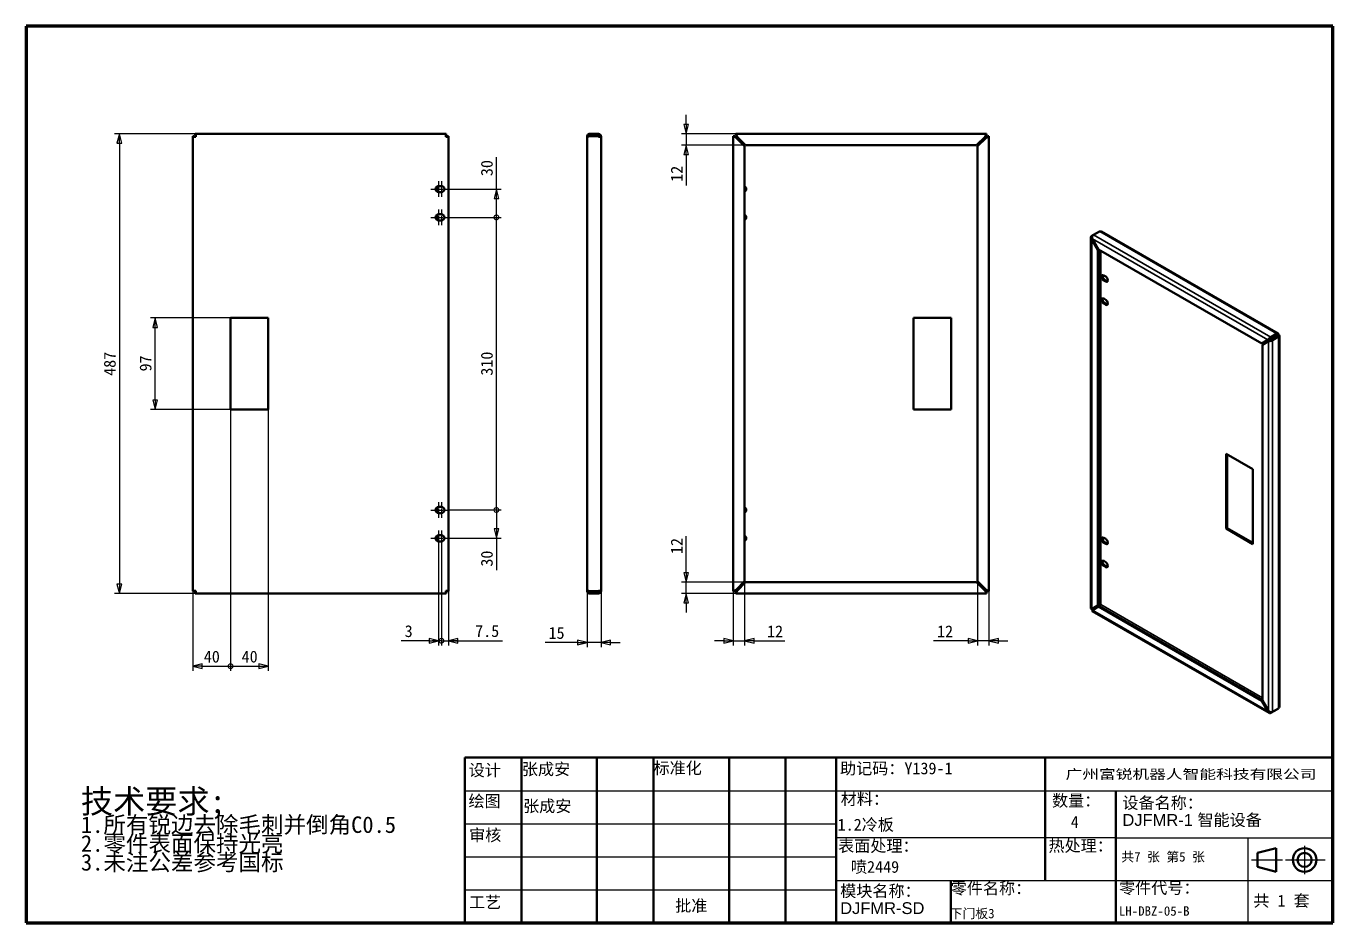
# Model space of a CAD drawing. Header units: millimetres. Extents: x 50 to 2209, y 50 to 1000.
# Drawn here: x 50 to 1435, y 50 to 1000 of the extents above; entities that cross this region are included whole.
import ezdxf
from ezdxf.enums import TextEntityAlignment as Align

# ---------------------------------------------------------------- set-up
doc = ezdxf.new("R2010")
doc.units = ezdxf.units.MM
doc.header["$LTSCALE"] = 5
doc.linetypes.add('CHAIN', pattern=[0.3543, 0.2362, -0.0295, 0.0591, -0.0295])
for name, color, linetype, lineweight in [('中心标记 (ISO)', 1, 'Continuous', 25), ('中心线 (ISO)', 1, 'Continuous', 25), ('可见 (ISO)', 7, 'Continuous', 50), ('可见窄的 (ISO)', 7, 'Continuous', 35), ('图框 (ISO)', 7, 'Continuous', 70), ('尺寸 (ISO)', 5, 'Continuous', 25), ('标题 (ISO)', 7, 'Continuous', 50), ('符号 (ISO)', 7, 'Continuous', 25)]:
    doc.layers.add(name, color=color, linetype=linetype, lineweight=lineweight)
doc.styles.add('文本样式126', font='', dxfattribs={"width": 1.3})
doc.styles.add('文本样式19', font='tahoma.ttf')
doc.styles.add('文本样式91', font='')
doc.styles.add('注释文本 (ISO)', font='')
doc.styles.get('文本样式126').set_extended_font_data('FangSong')
doc.styles.get('文本样式91').set_extended_font_data('FangSong')
doc.styles.get('注释文本 (ISO)').set_extended_font_data('FangSong')
doc.dimstyles.new('默认 (GB)', dxfattribs={"dimscale": 5, "dimtxt": 2.5, "dimasz": 2, "dimexe": 1, "dimexo": 0, "dimgap": 0.75, "dimtad": 1, "dimtoh": 1, "dimrnd": 1e-08, "dimdsep": 46, "dimtxsty": '注释文本 (ISO)', "dimblk": 'Filled-2', "dimcen": 0.09, "dimdle": 10, "dimclrd": 256, "dimclre": 256, "dimclrt": 256, "dimaunit": 1, "dimadec": 3, "dimazin": 2, "dimtfac": 0.52, "dimtmove": 0, "dimatfit": 3, "dimldrblk": 'Filled-1', "dimfxl": 0, "dimtolj": 1, "dimlwd": -1, "dimlwe": -1, "dimarcsym": 0})

# ---------------------------------------------------------------- blocks, each defined once
blk = doc.blocks.new('图框 A3-A4')
at = {"layer": '图框 (ISO)'}
for p, q in [((287, 200), (10, 200)), ((10, 200), (10, 10)), ((287, 10), (287, 200)), ((10, 10), (287, 10))]:
    blk.add_line(p, q, dxfattribs=at)
blk = doc.blocks.new('标题栏 GB1')
at = {"layer": '标题 (ISO)'}
for p, q in [((194.57, 65.23), (194.57, 72.23)), ((194.57, 72.23), (378.57, 72.23)), ((206.57, 65.23), (206.57, 72.23)), ((222.57, 65.23), (222.57, 72.23)), ((234.57, 65.23), (234.57, 72.23)), ((250.57, 65.23), (250.57, 72.23)), ((262.57, 65.23), (262.57, 72.23)), ((273.31, 65.23), (273.31, 72.23)), ((317.57, 65.23), (317.57, 72.23)), ((378.57, 72.23), (378.57, 65.23)), ((194.57, 37.23), (194.57, 65.23)), ((206.57, 37.23), (206.57, 65.23)), ((222.57, 44.23), (222.57, 65.23)), ((234.57, 37.23), (234.57, 65.23)), ((250.57, 37.23), (250.57, 65.23)), ((262.57, 37.23), (262.57, 65.23)), ((273.31, 65.23), (273.31, 37.23)), ((317.57, 55.23), (317.57, 65.23)), ((378.57, 65.23), (378.57, 37.23)), ((317.57, 55.23), (317.57, 46.23)), ((366.57, 53.06), (362.57, 52.06)), ((366.57, 48.06), (366.57, 53.06)), ((362.57, 52.06), (362.57, 49.06)), ((362.57, 49.06), (366.57, 48.06)), ((297.57, 46.23), (297.57, 37.23)), ((222.57, 44.23), (222.57, 37.23)), ((378.57, 37.23), (194.57, 37.23))]:
    blk.add_line(p, q, dxfattribs=at)
at = {"layer": '标题 (ISO)', "lineweight": 25}
for p, q in [((194.57, 65.23), (273.31, 65.23)), ((273.31, 65.23), (378.57, 65.23)), ((194.57, 58.23), (273.31, 58.23)), ((332.57, 55.23), (273.31, 55.23)), ((332.57, 55.23), (378.57, 55.23)), ((360.57, 55.23), (360.57, 46.23)), ((372.58, 53.56), (372.58, 47.56)), ((194.57, 51.23), (273.31, 51.23)), ((361.32, 50.56), (367.88, 50.56)), ((368.55, 50.56), (370.07, 50.56)), ((370.07, 50.56), (376.97, 50.56)), ((273.31, 46.23), (378.57, 46.23)), ((360.57, 46.23), (360.57, 37.23)), ((194.57, 44.23), (273.31, 44.23))]:
    blk.add_line(p, q, dxfattribs=at)
at = {"layer": '标题 (ISO)', "lineweight": 50}
blk.add_line((332.57, 65.23), (332.57, 37.23), dxfattribs=at)
at = {"layer": '标题 (ISO)'}
for radius in [2.5, 1.5]:
    blk.add_circle((372.57, 50.56), radius, dxfattribs=at)
at = {"layer": '标题 (ISO)', "style": '文本样式126', "width": 1.3}
blk.add_text('广州富锐机器人智能科技有限公司', height=2, dxfattribs=at).set_placement((348.5, 68.73), align=Align.MIDDLE_CENTER)
at = {"layer": '标题 (ISO)', "char_height": 2.5, "style": '注释文本 (ISO)'}
for s, insert, attachment_point in [('\\f仿宋|b0|i0;设计', (195.38, 70.83), 1), ('张成安', (206.66, 71.05), 1), ('\\f仿宋|b0|i0;标准化', (234.57, 71.28), 1), ('助记码：Y139-1', (274.11, 71.21), 1), ('\\f仿宋|b0|i0;绘图', (195.35, 64.28), 1), ('\\f仿宋|b0|i0;材料：', (274.24, 64.72), 1), ('\\f仿宋|b0|i0;数量：', (319.04, 64.37), 1), ('张成安', (206.92, 63.22), 1), ('\\f仿宋|b0|i0;审核', (195.48, 57.07), 1), ('\\f仿宋|b0|i0;热处理：', (318.29, 54.82), 1), ('\\f仿宋|b0|i0;零件名称：', (297.57, 45.8), 1), ('\\f仿宋|b0|i0;零件代号：', (333.25, 45.9), 1), ('\\f仿宋|b0|i0;批准', (242.57, 40.73), 5)]:
    blk.add_mtext(s, dxfattribs=dict(at, insert=insert, attachment_point=attachment_point))
at = {"layer": '标题 (ISO)', "char_height": 2.5, "attachment_point": 1, "line_spacing_factor": 0.872369, "style": '注释文本 (ISO)'}
for s, insert in [('设备名称：\\P\\fArial|b0|i0;\\H2.5000;DJFMR-1 智能设备', (333.96, 63.91)), ('模块名称：\\P\\fArial|b0|i0;\\H2.5000;DJFMR-SD', (274.14, 45.23))]:
    blk.add_mtext(s, dxfattribs=dict(at, insert=insert))
at = {"layer": '标题 (ISO)', "char_height": 2.5, "attachment_point": 1, "style": '注释文本 (ISO)'}
for s, insert, width in [('\\f仿宋|b0|i0;表面处理：', (273.7, 54.78), 18.7135), ('\\f仿宋|b0|i0;工艺', (195.45, 42.85), 7.4854), ('  共 1 套', (358.32, 43.18), 17.7919)]:
    blk.add_mtext(s, dxfattribs=dict(at, insert=insert, width=width))
at = {"layer": '标题 (ISO)', "insert": (333.72, 52.22), "char_height": 2, "width": 27.2374, "attachment_point": 1, "line_spacing_factor": 0.856364, "style": '注释文本 (ISO)'}
blk.add_mtext('\\f仿宋|b0|i0;\\H2.0000;共7 张 第5 张', dxfattribs=at)
at = {"layer": '标题 (ISO)'}
for tag, p, height, style in [('材料_001', (273.59, 56.78), 2.5, '注释文本 (ISO)'), ('零件代号_001', (297.32, 38.21), 2, '文本样式91'), ('描述_001', (333.22, 38.74), 2, '文本样式91')]:
    blk.add_attdef(tag, p, '', height=height, dxfattribs=dict(at, style=style))
at = {"layer": '标题 (ISO)', "style": '文本样式91'}
blk.add_attdef('热处理', text='', height=2, dxfattribs=at).set_placement((318.2, 50.63), align=Align.TOP_LEFT)
at = {"layer": '标题 (ISO)', "style": '文本样式19'}
for tag, p in [('工程核准人', (256.57, 40.73)), ('工程批准日期', (267.94, 40.73))]:
    blk.add_attdef(tag, text='', height=1, dxfattribs=at).set_placement(p, align=Align.MIDDLE_CENTER)
blk = doc.blocks.new('Filled-2')
at = {"color": 0}
for p, q in [((0, 0), (-1, 0.25)), ((-1, 0.25), (-1, -0.25)), ((-1, 0), (0, 0)), ((-1, -0.25), (0, 0))]:
    blk.add_line(p, q, dxfattribs=at)
at = {"color": 0, "flags": 128}
blk.add_lwpolyline([(-1, -0.25), (0, 0)], dxfattribs=at)
at = {"color": 0}
blk.add_solid([(-1, -0.25), (0, 0), (-1, 0.25), (-1, -0.25)], dxfattribs=at)
blk = doc.blocks.new('*D8')
at = {"layer": 'Defpoints', "color": 0}
for p in [(229.7, 885.9), (148.8, 398.9), (229.7, 398.9)]:
    blk.add_point(p, dxfattribs=at)
at = {"layer": '尺寸 (ISO)'}
for p, q in [((229.7, 885.9), (143.8, 885.9)), ((148.8, 875.9), (148.8, 408.9)), ((229.7, 398.9), (143.8, 398.9))]:
    blk.add_line(p, q, dxfattribs=at)
at = {"layer": '尺寸 (ISO)', "xscale": 10, "yscale": 10, "zscale": 10}
for p, rotation in [((148.8, 885.9), 90), ((148.8, 398.9), 270)]:
    blk.add_blockref('Filled-2', p, dxfattribs=dict(at, rotation=rotation))
at = {"layer": '尺寸 (ISO)', "insert": (132.4, 629.5), "char_height": 12.5, "attachment_point": 1, "rotation": 90, "style": '注释文本 (ISO)'}
blk.add_mtext('\\A1;487', dxfattribs=at)
blk = doc.blocks.new('Filled-1')
at = {"color": 0}
for p, q in [((0, 0), (-1, 0.125)), ((-1, 0.125), (-1, -0.125)), ((-1, 0), (0, 0)), ((-1, -0.125), (0, 0))]:
    blk.add_line(p, q, dxfattribs=at)
at = {"color": 0, "flags": 128}
blk.add_lwpolyline([(-1, -0.125), (0, 0)], dxfattribs=at)
at = {"color": 0}
blk.add_solid([(-1, -0.125), (0, 0), (-1, 0.125), (-1, -0.125)], dxfattribs=at)
blk = doc.blocks.new('*D9')
at = {"layer": 'Defpoints', "color": 0}
for p in [(186.7, 690.9), (266.7, 690.9), (266.7, 593.9)]:
    blk.add_point(p, dxfattribs=at)
at = {"layer": '尺寸 (ISO)'}
for p, q in [((266.7, 690.9), (181.7, 690.9)), ((186.7, 603.9), (186.7, 680.9)), ((266.7, 593.9), (181.7, 593.9))]:
    blk.add_line(p, q, dxfattribs=at)
at = {"layer": '尺寸 (ISO)', "xscale": 10, "yscale": 10, "zscale": 10}
for p, rotation in [((186.7, 690.9), 90), ((186.7, 593.9), 270)]:
    blk.add_blockref('Filled-2', p, dxfattribs=dict(at, rotation=rotation))
at = {"layer": '尺寸 (ISO)', "insert": (170.3, 634.2), "char_height": 12.5, "attachment_point": 1, "rotation": 90, "style": '注释文本 (ISO)'}
blk.add_mtext('\\A1;97', dxfattribs=at)
blk = doc.blocks.new('_DotSmall')
at = {"color": 0, "linetype": 'ByBlock', "const_width": 0.5}
blk.add_lwpolyline([(-0.0625, 0, 1), (0.0625, 0, 1)], format="xyb", close=True, dxfattribs=at)
blk = doc.blocks.new('*D10')
at = {"layer": 'Defpoints', "color": 0}
for p in [(498.4, 797.4), (548.4, 797.4), (498.4, 487.4)]:
    blk.add_point(p, dxfattribs=at)
at = {"layer": '尺寸 (ISO)'}
for p, q in [((498.4, 797.4), (553.4, 797.4)), ((548.4, 487.4), (548.4, 797.4)), ((498.4, 487.4), (553.4, 487.4))]:
    blk.add_line(p, q, dxfattribs=at)
at = {"layer": '尺寸 (ISO)', "xscale": 10, "yscale": 10, "zscale": 10}
for p, rotation in [((548.4, 797.4), 90), ((548.4, 487.4), 270)]:
    blk.add_blockref('_DotSmall', p, dxfattribs=dict(at, rotation=rotation))
at = {"layer": '尺寸 (ISO)', "insert": (532, 629.7), "char_height": 12.5, "attachment_point": 1, "rotation": 90, "style": '注释文本 (ISO)'}
blk.add_mtext('\\A1;310', dxfattribs=at)
blk = doc.blocks.new('*D12')
at = {"layer": 'Defpoints', "color": 0}
for p in [(498.4, 487.4), (548.4, 487.4), (498.4, 457.4)]:
    blk.add_point(p, dxfattribs=at)
at = {"layer": '尺寸 (ISO)'}
for p, q in [((498.4, 487.4), (553.4, 487.4)), ((548.4, 487.4), (548.4, 467.4)), ((498.4, 457.4), (553.4, 457.4)), ((548.4, 457.4), (548.4, 423.6))]:
    blk.add_line(p, q, dxfattribs=at)
at = {"layer": '尺寸 (ISO)', "xscale": 10, "yscale": 10, "zscale": 10}
for name, p, rotation in [('_DotSmall', (548.4, 487.4), 90), ('Filled-2', (548.4, 457.4), 270)]:
    blk.add_blockref(name, p, dxfattribs=dict(at, rotation=rotation))
at = {"layer": '尺寸 (ISO)', "insert": (532, 427.4), "char_height": 12.5, "attachment_point": 1, "rotation": 90, "style": '注释文本 (ISO)'}
blk.add_mtext('\\A1;30', dxfattribs=at)
blk = doc.blocks.new('*D13')
at = {"layer": 'Defpoints', "color": 0}
for p in [(498.4, 827.4), (548.4, 827.4), (498.4, 797.4)]:
    blk.add_point(p, dxfattribs=at)
at = {"layer": '尺寸 (ISO)'}
for p, q in [((548.4, 827.4), (548.4, 861.2)), ((498.4, 827.4), (553.4, 827.4)), ((548.4, 797.4), (548.4, 817.4)), ((498.4, 797.4), (553.4, 797.4))]:
    blk.add_line(p, q, dxfattribs=at)
at = {"layer": '尺寸 (ISO)', "xscale": 10, "yscale": 10, "zscale": 10}
for name, p, rotation in [('Filled-2', (548.4, 827.4), 90), ('_DotSmall', (548.4, 797.4), 270)]:
    blk.add_blockref(name, p, dxfattribs=dict(at, rotation=rotation))
at = {"layer": '尺寸 (ISO)', "insert": (532, 841.1), "char_height": 12.5, "attachment_point": 1, "rotation": 90, "style": '注释文本 (ISO)'}
blk.add_mtext('\\A1;30', dxfattribs=at)
blk = doc.blocks.new('*D14')
at = {"layer": 'Defpoints', "color": 0}
for p in [(266.7, 593.9), (226.7, 401.9), (266.7, 321.9)]:
    blk.add_point(p, dxfattribs=at)
at = {"layer": '尺寸 (ISO)'}
for p, q in [((266.7, 593.9), (266.7, 316.9)), ((226.7, 401.9), (226.7, 316.9)), ((236.7, 321.9), (266.7, 321.9))]:
    blk.add_line(p, q, dxfattribs=at)
at = {"layer": '尺寸 (ISO)', "xscale": 10, "yscale": 10, "zscale": 10, "rotation": 180}
blk.add_blockref('Filled-2', (226.7, 321.9), dxfattribs=at)
at = {"layer": '尺寸 (ISO)', "xscale": 10, "yscale": 10, "zscale": 10}
blk.add_blockref('_DotSmall', (266.7, 321.9), dxfattribs=at)
at = {"layer": '尺寸 (ISO)', "insert": (238.3, 338.3), "char_height": 12.5, "attachment_point": 1, "style": '注释文本 (ISO)'}
blk.add_mtext('\\A1;40', dxfattribs=at)
blk = doc.blocks.new('*D15')
at = {"layer": 'Defpoints', "color": 0}
for p in [(266.7, 593.9), (306.7, 593.9), (306.7, 321.9)]:
    blk.add_point(p, dxfattribs=at)
at = {"layer": '尺寸 (ISO)'}
for p, q in [((266.7, 593.9), (266.7, 316.9)), ((306.7, 593.9), (306.7, 316.9)), ((266.7, 321.9), (296.7, 321.9))]:
    blk.add_line(p, q, dxfattribs=at)
at = {"layer": '尺寸 (ISO)', "xscale": 10, "yscale": 10, "zscale": 10, "rotation": 180}
blk.add_blockref('_DotSmall', (266.7, 321.9), dxfattribs=at)
at = {"layer": '尺寸 (ISO)', "xscale": 10, "yscale": 10, "zscale": 10}
blk.add_blockref('Filled-2', (306.7, 321.9), dxfattribs=at)
at = {"layer": '尺寸 (ISO)', "insert": (278.4, 338.3), "char_height": 12.5, "attachment_point": 1, "style": '注释文本 (ISO)'}
blk.add_mtext('\\A1;40', dxfattribs=at)
blk = doc.blocks.new('*D16')
at = {"layer": 'Defpoints', "color": 0}
for p in [(644.5, 402.9), (659.5, 401.9), (659.5, 347)]:
    blk.add_point(p, dxfattribs=at)
at = {"layer": '尺寸 (ISO)'}
for p, q in [((644.5, 402.9), (644.5, 342)), ((659.5, 401.9), (659.5, 342)), ((634.5, 347), (600, 347)), ((659.5, 347), (644.5, 347)), ((669.5, 347), (679.5, 347))]:
    blk.add_line(p, q, dxfattribs=at)
at = {"layer": '尺寸 (ISO)', "xscale": 10, "yscale": 10, "zscale": 10}
blk.add_blockref('Filled-2', (644.5, 347), dxfattribs=at)
at = {"layer": '尺寸 (ISO)', "xscale": 10, "yscale": 10, "zscale": 10, "rotation": 180}
blk.add_blockref('Filled-2', (659.5, 347), dxfattribs=at)
at = {"layer": '尺寸 (ISO)', "insert": (603.7, 363.4), "char_height": 12.5, "attachment_point": 1, "style": '注释文本 (ISO)'}
blk.add_mtext('\\A1;15', dxfattribs=at)
blk = doc.blocks.new('*D17')
at = {"layer": 'Defpoints', "color": 0}
for p in [(487.2, 454.1), (490.2, 454.1), (490.2, 348.9)]:
    blk.add_point(p, dxfattribs=at)
at = {"layer": '尺寸 (ISO)'}
for p, q in [((487.2, 454.1), (487.2, 343.9)), ((490.2, 454.1), (490.2, 343.9)), ((477.2, 348.9), (447.5, 348.9)), ((490.2, 348.9), (487.2, 348.9)), ((490.2, 348.9), (510.2, 348.9))]:
    blk.add_line(p, q, dxfattribs=at)
at = {"layer": '尺寸 (ISO)', "xscale": 10, "yscale": 10, "zscale": 10}
blk.add_blockref('Filled-2', (487.2, 348.9), dxfattribs=at)
at = {"layer": '尺寸 (ISO)', "xscale": 10, "yscale": 10, "zscale": 10, "rotation": 180}
blk.add_blockref('_DotSmall', (490.2, 348.9), dxfattribs=at)
at = {"layer": '尺寸 (ISO)', "insert": (451.2, 365.3), "char_height": 12.5, "attachment_point": 1, "style": '注释文本 (ISO)'}
blk.add_mtext('\\A1;3', dxfattribs=at)
blk = doc.blocks.new('*D18')
at = {"layer": 'Defpoints', "color": 0}
for p in [(490.2, 454.1), (497.7, 401.9), (497.7, 348.9)]:
    blk.add_point(p, dxfattribs=at)
at = {"layer": '尺寸 (ISO)'}
for p, q in [((490.2, 454.1), (490.2, 343.9)), ((497.7, 401.9), (497.7, 343.9)), ((490.2, 348.9), (480.2, 348.9)), ((490.2, 348.9), (497.7, 348.9)), ((507.7, 348.9), (554.8, 348.9))]:
    blk.add_line(p, q, dxfattribs=at)
at = {"layer": '尺寸 (ISO)', "xscale": 10, "yscale": 10, "zscale": 10}
blk.add_blockref('_DotSmall', (490.2, 348.9), dxfattribs=at)
at = {"layer": '尺寸 (ISO)', "xscale": 10, "yscale": 10, "zscale": 10, "rotation": 180}
blk.add_blockref('Filled-2', (497.7, 348.9), dxfattribs=at)
at = {"layer": '尺寸 (ISO)', "insert": (525.9, 365.4), "char_height": 12.5, "attachment_point": 1, "style": '注释文本 (ISO)'}
blk.add_mtext('\\A1;7.5', dxfattribs=at)
blk = doc.blocks.new('*D19')
at = {"layer": 'Defpoints', "color": 0}
for p in [(811.5, 411.9), (799.5, 401.4), (811.5, 348.9)]:
    blk.add_point(p, dxfattribs=at)
at = {"layer": '尺寸 (ISO)'}
for p, q in [((811.5, 411.9), (811.5, 343.9)), ((799.5, 401.4), (799.5, 343.9)), ((789.5, 348.9), (779.5, 348.9)), ((799.5, 348.9), (811.5, 348.9)), ((821.5, 348.9), (854.1, 348.9))]:
    blk.add_line(p, q, dxfattribs=at)
at = {"layer": '尺寸 (ISO)', "xscale": 10, "yscale": 10, "zscale": 10}
blk.add_blockref('Filled-2', (799.5, 348.9), dxfattribs=at)
at = {"layer": '尺寸 (ISO)', "xscale": 10, "yscale": 10, "zscale": 10, "rotation": 180}
blk.add_blockref('Filled-2', (811.5, 348.9), dxfattribs=at)
at = {"layer": '尺寸 (ISO)', "insert": (835.3, 365.1), "char_height": 12.5, "attachment_point": 1, "style": '注释文本 (ISO)'}
blk.add_mtext('\\A1;12', dxfattribs=at)
blk = doc.blocks.new('*D20')
at = {"layer": 'Defpoints', "color": 0}
for p in [(1058.5, 411.9), (1070.5, 401.4), (1058.5, 348.9)]:
    blk.add_point(p, dxfattribs=at)
at = {"layer": '尺寸 (ISO)'}
for p, q in [((1058.5, 411.9), (1058.5, 343.9)), ((1070.5, 401.4), (1070.5, 343.9)), ((1048.5, 348.9), (1011.7, 348.9)), ((1070.5, 348.9), (1058.5, 348.9)), ((1080.5, 348.9), (1090.5, 348.9))]:
    blk.add_line(p, q, dxfattribs=at)
at = {"layer": '尺寸 (ISO)', "xscale": 10, "yscale": 10, "zscale": 10}
blk.add_blockref('Filled-2', (1058.5, 348.9), dxfattribs=at)
at = {"layer": '尺寸 (ISO)', "xscale": 10, "yscale": 10, "zscale": 10, "rotation": 180}
blk.add_blockref('Filled-2', (1070.5, 348.9), dxfattribs=at)
at = {"layer": '尺寸 (ISO)', "insert": (1015.5, 365.1), "char_height": 12.5, "attachment_point": 1, "style": '注释文本 (ISO)'}
blk.add_mtext('\\A1;12', dxfattribs=at)
blk = doc.blocks.new('*D21')
at = {"layer": 'Defpoints', "color": 0}
for p in [(749.5, 410.9), (812.6, 410.9), (802.1, 398.9)]:
    blk.add_point(p, dxfattribs=at)
at = {"layer": '尺寸 (ISO)'}
for p, q in [((749.5, 420.9), (749.5, 459.6)), ((812.6, 410.9), (744.5, 410.9)), ((749.5, 398.9), (749.5, 410.9)), ((802.1, 398.9), (744.5, 398.9)), ((749.5, 388.9), (749.5, 378.9))]:
    blk.add_line(p, q, dxfattribs=at)
at = {"layer": '尺寸 (ISO)', "xscale": 10, "yscale": 10, "zscale": 10}
for p, rotation in [((749.5, 410.9), 270), ((749.5, 398.9), 90)]:
    blk.add_blockref('Filled-2', p, dxfattribs=dict(at, rotation=rotation))
at = {"layer": '尺寸 (ISO)', "insert": (733.3, 440.7), "char_height": 12.5, "attachment_point": 1, "rotation": 90, "style": '注释文本 (ISO)'}
blk.add_mtext('\\A1;12', dxfattribs=at)
blk = doc.blocks.new('*D22')
at = {"layer": 'Defpoints', "color": 0}
for p in [(749.5, 873.9), (802.1, 885.9), (812.6, 873.9)]:
    blk.add_point(p, dxfattribs=at)
at = {"layer": '尺寸 (ISO)'}
for p, q in [((749.5, 895.9), (749.5, 905.9)), ((802.1, 885.9), (744.5, 885.9)), ((812.6, 873.9), (744.5, 873.9)), ((749.5, 885.9), (749.5, 873.9)), ((749.5, 863.9), (749.5, 831.3))]:
    blk.add_line(p, q, dxfattribs=at)
at = {"layer": '尺寸 (ISO)', "xscale": 10, "yscale": 10, "zscale": 10}
for p, rotation in [((749.5, 885.9), 270), ((749.5, 873.9), 90)]:
    blk.add_blockref('Filled-2', p, dxfattribs=dict(at, rotation=rotation))
at = {"layer": '尺寸 (ISO)', "insert": (733.3, 835.1), "char_height": 12.5, "attachment_point": 1, "rotation": 90, "style": '注释文本 (ISO)'}
blk.add_mtext('\\A1;12', dxfattribs=at)
blk = doc.blocks.new('加工')
at = {"layer": '符号 (ISO)', "insert": (-36.68, 11.05), "char_height": 2.5, "width": 80.4946, "attachment_point": 1, "line_spacing_factor": 0.683636, "style": '注释文本 (ISO)'}
blk.add_mtext('{\\H2x;技术要求;\\P\\H0.7x;1.所有锐边去除毛刺并倒角C0.5\\H2.125x; \\H0.47059x;\\P2.零件表面保持光亮\\H1.8404x; \\H0.54337x;\\P3.未注公差参考国标\\H1.8095x; }', dxfattribs=at)

msp = doc.modelspace()

# ---------------------------------------------------------------- linework, layer by layer
at = {"layer": '中心标记 (ISO)', "linetype": 'CHAIN', "ltscale": 3.666884}
for p, q in [((487.193, 835.639), (487.193, 819.139)), ((490.193, 835.639), (490.193, 819.139)), ((487.193, 805.639), (487.193, 789.139)), ((490.193, 805.639), (490.193, 789.139)), ((487.193, 495.639), (487.193, 479.139)), ((490.193, 495.639), (490.193, 479.139)), ((487.193, 465.639), (487.193, 449.139)), ((490.193, 465.639), (490.193, 449.139))]:
    msp.add_line(p, q, dxfattribs=at)
at = {"layer": '中心线 (ISO)', "linetype": 'CHAIN', "ltscale": 4.333609}
for p, q in [((478.943, 827.389), (498.443, 827.389)), ((478.943, 797.389), (498.443, 797.389)), ((478.943, 487.389), (498.443, 487.389)), ((478.943, 457.389), (498.443, 457.389))]:
    msp.add_line(p, q, dxfattribs=at)
at = {"layer": '可见 (ISO)'}
for p, q in [((226.693, 883.328), (226.693, 882.889)), ((228.193, 883.328), (226.693, 883.328)), ((229.693, 882.889), (226.693, 882.889)), ((226.693, 401.889), (226.693, 882.889)), ((228.632, 882.889), (228.193, 883.328)), ((228.193, 882.889), (228.193, 883.328)), ((229.693, 885.889), (229.253, 885.889)), ((229.253, 884.389), (229.253, 885.889)), ((229.693, 883.949), (229.253, 884.389)), ((229.693, 884.389), (229.253, 884.389)), ((229.693, 885.889), (229.693, 882.889)), ((229.693, 885.889), (494.693, 885.889)), ((495.132, 885.889), (494.693, 885.889)), ((494.693, 882.889), (494.693, 885.889)), ((494.693, 883.949), (495.132, 884.389)), ((494.693, 884.389), (495.132, 884.389)), ((497.693, 882.889), (494.693, 882.889)), ((495.132, 884.389), (495.132, 885.889)), ((495.753, 882.889), (496.193, 883.328)), ((496.193, 883.328), (497.693, 883.328)), ((496.193, 882.889), (496.193, 883.328)), ((497.693, 882.889), (497.693, 883.328)), ((497.693, 882.889), (497.693, 401.889)), ((645.399, 882.889), (644.52, 882.889)), ((644.52, 882.889), (644.52, 881.828)), ((644.52, 402.949), (644.52, 881.828)), ((656.52, 885.889), (647.52, 885.889)), ((656.52, 884.389), (647.52, 884.389)), ((647.52, 883.328), (656.52, 883.328)), ((656.52, 884.389), (656.52, 885.889)), ((656.52, 883.328), (656.52, 882.889)), ((659.52, 882.889), (656.52, 882.889)), ((659.52, 882.889), (659.52, 401.889)), ((799.524, 883.328), (801.024, 883.328)), ((799.524, 401.449), (799.524, 883.328)), ((801.024, 883.328), (802.524, 881.828)), ((802.524, 882.889), (801.463, 882.889)), ((802.085, 884.389), (802.085, 885.889)), ((802.085, 885.889), (1067.963, 885.889)), ((802.085, 884.389), (803.585, 882.889)), ((802.524, 882.889), (802.524, 883.949)), ((802.524, 881.828), (811.524, 872.828)), ((812.585, 873.889), (803.585, 882.889)), ((811.524, 872.828), (811.524, 411.949)), ((1057.463, 873.889), (812.585, 873.889)), ((1066.463, 882.889), (1057.463, 873.889)), ((1058.524, 872.828), (1067.524, 881.828)), ((1058.524, 411.949), (1058.524, 872.828)), ((1067.963, 884.389), (1066.463, 882.889)), ((1067.524, 882.889), (1067.524, 883.949)), ((1069.024, 883.328), (1067.524, 881.828)), ((1067.524, 882.889), (1068.585, 882.889)), ((1067.963, 885.889), (1067.963, 884.389)), ((1069.024, 883.328), (1070.524, 883.328)), ((1070.524, 883.328), (1070.524, 401.449)), ((485.693, 830.272), (485.693, 824.505)), ((487.193, 830.639), (490.193, 830.639)), ((490.193, 824.139), (487.193, 824.139)), ((485.693, 800.272), (485.693, 794.505)), ((487.193, 800.639), (490.193, 800.639)), ((490.193, 794.139), (487.193, 794.139)), ((1178.521, 382.957), (1178.521, 776.197)), ((1181.072, 778.741), (1179.399, 777.778)), ((1181.21, 778.828), (1187.574, 782.493)), ((1187.574, 782.493), (1187.885, 782.314)), ((1189.382, 782.461), (1376.765, 674.555)), ((1180.151, 774.541), (1179.399, 774.108)), ((1179.399, 774.108), (1185.763, 763.086)), ((1186.513, 763.521), (1180.149, 774.543)), ((1186.516, 763.519), (1185.763, 763.086)), ((1185.763, 763.086), (1185.763, 386.295)), ((1359.669, 663.807), (1186.513, 763.521)), ((1186.824, 763.342), (1186.824, 386.906)), ((1192.127, 735.923), (1194.248, 734.702)), ((1194.248, 729.388), (1192.127, 730.609)), ((1193.188, 731.22), (1195.309, 729.998)), ((1192.127, 711.397), (1194.248, 710.175)), ((1193.188, 706.694), (1195.309, 705.472)), ((1194.248, 704.861), (1192.127, 706.083)), ((266.693, 690.889), (306.693, 690.889)), ((266.693, 593.889), (266.693, 690.889)), ((306.693, 690.889), (306.693, 593.889)), ((990.524, 593.889), (990.524, 690.889)), ((990.524, 690.889), (1030.524, 690.889)), ((1030.524, 690.889), (1030.524, 593.889)), ((1366.033, 667.5), (1359.669, 663.807)), ((1360.419, 662.508), (1366.783, 666.201)), ((1367.093, 668.111), (1360.729, 664.418)), ((1367.093, 668.111), (1366.033, 667.5)), ((1367.843, 666.812), (1366.783, 666.201)), ((1375.578, 674.229), (1369.215, 670.564)), ((1375.578, 673.002), (1369.215, 669.337)), ((1376.328, 671.703), (1369.965, 668.038)), ((1371.025, 667.428), (1377.389, 671.092)), ((1375.268, 674.407), (1375.578, 674.229)), ((1375.578, 673.002), (1375.578, 674.229)), ((1376.328, 672.566), (1377.389, 673.176)), ((1376.328, 671.703), (1377.389, 671.092)), ((1377.389, 671.092), (1377.389, 670.733)), ((1378.268, 671.955), (1378.268, 278.715)), ((1360.729, 664.418), (1359.669, 663.807)), ((1360.419, 285.718), (1360.419, 662.508)), ((306.693, 593.889), (266.693, 593.889)), ((1030.524, 593.889), (990.524, 593.889)), ((1321.881, 467.649), (1321.881, 546.951)), ((1321.881, 546.951), (1350.166, 530.663)), ((1322.942, 546.34), (1322.942, 468.259)), ((1350.166, 530.663), (1350.166, 451.361)), ((485.693, 490.272), (485.693, 484.505)), ((487.193, 490.639), (490.193, 490.639)), ((490.193, 484.139), (487.193, 484.139)), ((485.693, 460.272), (485.693, 454.505)), ((487.193, 460.639), (490.193, 460.639)), ((1192.127, 457.957), (1194.248, 456.736)), ((1322.942, 468.259), (1321.881, 467.649)), ((1350.166, 451.361), (1321.881, 467.649)), ((1322.942, 468.259), (1350.166, 452.582)), ((490.193, 454.139), (487.193, 454.139)), ((1194.248, 451.422), (1192.127, 452.643)), ((1193.188, 453.254), (1195.309, 452.032)), ((1192.127, 433.431), (1194.248, 432.209)), ((1194.248, 426.895), (1192.127, 428.117)), ((1193.188, 428.728), (1195.309, 427.506)), ((226.693, 401.889), (226.693, 401.449)), ((226.693, 401.889), (229.693, 401.889)), ((228.632, 401.889), (228.193, 401.449)), ((228.193, 401.889), (228.193, 401.449)), ((229.693, 401.889), (229.693, 398.889)), ((494.693, 401.889), (497.693, 401.889)), ((494.693, 398.889), (494.693, 401.889)), ((495.753, 401.889), (496.193, 401.449)), ((496.193, 401.889), (496.193, 401.449)), ((497.693, 401.449), (497.693, 401.889)), ((644.52, 402.949), (644.52, 401.889)), ((645.399, 401.889), (644.52, 401.889)), ((656.52, 401.889), (656.52, 401.449)), ((656.52, 401.889), (659.52, 401.889)), ((801.024, 401.449), (802.524, 402.949)), ((802.524, 401.889), (801.463, 401.889)), ((802.085, 400.389), (803.585, 401.889)), ((811.524, 411.949), (802.524, 402.949)), ((802.524, 401.889), (802.524, 400.828)), ((803.585, 401.889), (812.585, 410.889)), ((812.585, 410.889), (1057.463, 410.889)), ((1057.463, 410.889), (1066.463, 401.889)), ((1067.524, 402.949), (1058.524, 411.949)), ((1067.963, 400.389), (1066.463, 401.889)), ((1069.024, 401.449), (1067.524, 402.949)), ((1067.524, 401.889), (1068.585, 401.889)), ((1067.524, 401.889), (1067.524, 400.828)), ((228.193, 401.449), (226.693, 401.449)), ((229.693, 400.828), (229.253, 400.389)), ((229.693, 400.389), (229.253, 400.389)), ((229.253, 400.389), (229.253, 398.889)), ((229.253, 398.889), (229.693, 398.889)), ((494.693, 398.889), (229.693, 398.889)), ((494.693, 400.828), (495.132, 400.389)), ((494.693, 400.389), (495.132, 400.389)), ((494.693, 398.889), (495.132, 398.889)), ((495.132, 400.389), (495.132, 398.889)), ((496.193, 401.449), (497.693, 401.449)), ((656.52, 401.449), (647.52, 401.449)), ((656.52, 400.389), (647.52, 400.389)), ((647.52, 398.889), (656.52, 398.889)), ((656.52, 400.389), (656.52, 398.889)), ((801.024, 401.449), (799.524, 401.449)), ((802.085, 398.889), (802.085, 400.389)), ((1067.963, 398.889), (802.085, 398.889)), ((1067.963, 400.389), (1067.963, 398.889)), ((1070.524, 401.449), (1069.024, 401.449)), ((1185.763, 386.295), (1179.399, 382.602)), ((1180.46, 383.213), (1179.399, 382.602)), ((1367.408, 272.449), (1180.022, 380.358)), ((1180.149, 381.303), (1186.513, 384.996)), ((1180.46, 383.213), (1186.824, 386.906)), ((1186.824, 386.873), (1180.46, 383.208)), ((1186.824, 386.906), (1185.763, 386.295)), ((1187.574, 385.607), (1186.513, 384.996)), ((1186.513, 384.996), (1359.669, 285.283)), ((1186.824, 386.906), (1186.824, 386.873)), ((1187.574, 385.607), (1360.419, 286.073)), ((1360.42, 285.716), (1359.669, 285.283)), ((1359.669, 285.283), (1366.033, 274.26)), ((1366.783, 274.695), (1360.419, 285.718)), ((1377.389, 277.134), (1371.025, 273.469)), ((1377.389, 277.493), (1377.389, 277.134)), ((1366.784, 274.693), (1366.033, 274.26)), ((1369.215, 272.418), (1375.578, 276.083)), ((1375.578, 276.091), (1375.578, 276.083))]:
    msp.add_line(p, q, dxfattribs=at)
for centre, radius, start, end in [((647.52, 882.889), 1.5, 90, 170.634461), ((656.52, 882.889), 3, 0, 90), ((656.52, 882.889), 1.5, 0, 90), ((487.193, 827.389), 3.25, 90, 270), ((490.193, 827.389), 3.25, 270, 90), ((810.024, 827.389), 3.25, 297.486426, 62.513574), ((487.193, 797.389), 3.25, 90, 270), ((490.193, 797.389), 3.25, 270, 90), ((810.024, 797.389), 3.25, 297.486426, 62.513574), ((487.193, 487.389), 3.25, 90, 270), ((490.193, 487.389), 3.25, 270, 90), ((810.024, 487.389), 3.25, 297.486426, 62.513574), ((487.193, 457.389), 3.25, 90, 270), ((490.193, 457.389), 3.25, 270, 90), ((810.024, 457.389), 3.25, 297.486426, 62.513574), ((656.52, 401.889), 3, 270, 0), ((656.52, 401.889), 1.5, 270, 0), ((647.52, 401.889), 1.5, 189.365539, 270)]:
    msp.add_arc(centre, radius, start, end, dxfattribs=at)
for centre, major_axis, ratio, start_param, end_param in [((1187.885, 779.862), (1.497, 2.6), 0.57809312, 0, 0.78346445), ((1192.127, 733.266), (-1.622, 2.816), 0.57809312, 5.49972085, 8.64131351), ((1193.188, 733.877), (-1.622, 2.816), 0.57809312, 0.33178133, 2.3581282), ((1194.248, 732.045), (1.622, -2.816), 0.57809312, 5.49972085, 8.64131351), ((1195.309, 732.655), (1.622, -2.816), 0.57809312, 5.49972085, 5.95140398), ((1192.127, 708.74), (-1.622, 2.816), 0.57809312, 5.49972085, 8.64131351), ((1193.188, 709.351), (-1.622, 2.816), 0.57809312, 0.33178133, 2.3581282), ((1194.248, 707.518), (1.622, -2.816), 0.57809312, 5.49972085, 8.64131351), ((1195.309, 708.129), (1.622, -2.816), 0.57809312, 5.49972085, 5.95140398), ((1368.154, 668.722), (1.5, 0.867), 0.00167248, 0.78443131, 2.35522764), ((1368.904, 667.423), (1.5, 0.867), 0.00167248, 0.78443131, 2.35522764), ((1375.268, 671.955), (1.497, 2.6), 0.57809312, 5.49585344, 7.06664976), ((1375.268, 671.955), (0.749, 1.3), 0.57809312, 5.49585344, 6.7693984), ((1375.268, 671.955), (1.5, 0), 0.5758617, 5.79622571, 7.06858347), ((1375.268, 671.955), (3, 0), 0.5758617, 5.49778714, 7.06858347), ((1192.127, 455.3), (-1.622, 2.816), 0.57809312, 5.49972085, 8.64131351), ((1193.188, 455.911), (-1.622, 2.816), 0.57809312, 0.33178133, 2.3581282), ((1194.248, 454.079), (1.622, -2.816), 0.57809312, 5.49972085, 8.64131351), ((1195.309, 454.689), (1.622, -2.816), 0.57809312, 5.49972085, 5.95140398), ((1192.127, 430.774), (-1.622, 2.816), 0.57809312, 5.49972085, 8.64131351), ((1193.188, 431.385), (-1.622, 2.816), 0.57809312, 0.33178133, 2.3581282), ((1194.248, 429.552), (1.622, -2.816), 0.57809312, 5.49972085, 8.64131351), ((1195.309, 430.163), (1.622, -2.816), 0.57809312, 5.49972085, 5.95140398), ((1181.521, 383.824), (1.5, 0.867), 0.00167248, 2.3552276, 3.92602393), ((1187.885, 386.622), (-1.5, 0), 0.5758617, 3.92699082, 5.49778714), ((1187.885, 386.622), (-0.749, -1.3), 0.57809312, 0.81023243, 2.35426078), ((1375.268, 278.715), (3, 0), 0.5758617, 5.49778714, 6.28318531)]:
    msp.add_ellipse(centre, major_axis=major_axis, ratio=ratio, start_param=start_param, end_param=end_param, dxfattribs=at)
for points, knots in [([(647.52, 885.889), (646.509, 885.889), (645.514, 885.338), (644.977, 884.481), (644.68, 884.007), (644.52, 883.448), (644.52, 882.889)], [0, 0, 0, 0, 1.01132215, 1.01132215, 1.01132215, 1.57079633, 1.57079633, 1.57079633, 1.57079633]), ([(644.52, 881.828), (644.52, 882.334), (645.071, 882.831), (645.928, 883.099), (646.402, 883.248), (646.961, 883.328), (647.52, 883.328)], [-1.57079633, -1.57079633, -1.57079633, -1.57079633, -0.55947417, -0.55947417, -0.55947417, 0, 0, 0, 0]), ([(799.524, 883.328), (799.744, 883.218), (800.075, 883.053), (800.932, 882.624), (801.406, 882.387), (801.965, 882.108), (802.524, 881.828)], [0, 0, 0, 0, 1.01132215, 1.01132215, 1.01132215, 1.57079633, 1.57079633, 1.57079633, 1.57079633]), ([(803.585, 882.889), (803.079, 883.9), (802.582, 884.894), (802.313, 885.431), (802.165, 885.728), (802.117, 885.824), (802.085, 885.889)], [-1.57079633, -1.57079633, -1.57079633, -1.57079633, -0.55947417, -0.55947417, -0.55947417, 0, 0, 0, 0]), ([(1067.963, 885.889), (1067.853, 885.668), (1067.688, 885.338), (1067.26, 884.481), (1067.022, 884.007), (1066.743, 883.448), (1066.463, 882.889)], [0, 0, 0, 0, 1.01132215, 1.01132215, 1.01132215, 1.57079633, 1.57079633, 1.57079633, 1.57079633]), ([(1067.524, 881.828), (1068.535, 882.334), (1069.53, 882.831), (1070.067, 883.099), (1070.364, 883.248), (1070.46, 883.296), (1070.524, 883.328)], [-1.57079633, -1.57079633, -1.57079633, -1.57079633, -0.55947417, -0.55947417, -0.55947417, 0, 0, 0, 0]), ([(1179.399, 777.778), (1178.684, 777.366), (1178.37, 776.512), (1178.597, 775.594), (1178.722, 775.086), (1179.004, 774.565), (1179.399, 774.108)], [0, 0, 0, 0, 1.01132215, 1.01132215, 1.01132215, 1.57079633, 1.57079633, 1.57079633, 1.57079633]), ([(1180.149, 774.543), (1179.792, 775.576), (1179.829, 776.816), (1180.246, 777.713), (1180.476, 778.209), (1180.814, 778.601), (1181.21, 778.828)], [-1.57079633, -1.57079633, -1.57079633, -1.57079633, -0.55947417, -0.55947417, -0.55947417, 0, 0, 0, 0]), ([(1369.215, 670.564), (1368.499, 670.152), (1367.601, 669.409), (1366.919, 668.664), (1366.541, 668.252), (1366.23, 667.844), (1366.033, 667.5)], [0, 0, 0, 0, 1.01132215, 1.01132215, 1.01132215, 1.57079633, 1.57079633, 1.57079633, 1.57079633]), ([(1366.783, 666.201), (1367.498, 666.203), (1368.59, 666.429), (1369.576, 666.779), (1370.121, 666.972), (1370.63, 667.2), (1371.025, 667.428)], [-1.57079633, -1.57079633, -1.57079633, -1.57079633, -0.55947417, -0.55947417, -0.55947417, 0, 0, 0, 0]), ([(647.52, 401.449), (646.509, 401.449), (645.514, 401.725), (644.977, 402.153), (644.68, 402.39), (644.52, 402.669), (644.52, 402.949)], [0, 0, 0, 0, 1.01132215, 1.01132215, 1.01132215, 1.57079633, 1.57079633, 1.57079633, 1.57079633]), ([(644.52, 401.889), (644.52, 400.877), (645.071, 399.883), (645.928, 399.346), (646.402, 399.049), (646.961, 398.889), (647.52, 398.889)], [-1.57079633, -1.57079633, -1.57079633, -1.57079633, -0.55947417, -0.55947417, -0.55947417, 0, 0, 0, 0]), ([(802.524, 402.949), (801.513, 402.444), (800.518, 401.946), (799.981, 401.678), (799.685, 401.529), (799.588, 401.481), (799.524, 401.449)], [-1.57079633, -1.57079633, -1.57079633, -1.57079633, -0.55947417, -0.55947417, -0.55947417, 0, 0, 0, 0]), ([(802.085, 398.889), (802.195, 399.109), (802.36, 399.439), (802.789, 400.296), (803.026, 400.77), (803.305, 401.329), (803.585, 401.889)], [0, 0, 0, 0, 1.01132215, 1.01132215, 1.01132215, 1.57079633, 1.57079633, 1.57079633, 1.57079633]), ([(1066.463, 401.889), (1066.969, 400.877), (1067.466, 399.883), (1067.735, 399.346), (1067.883, 399.049), (1067.931, 398.953), (1067.963, 398.889)], [-1.57079633, -1.57079633, -1.57079633, -1.57079633, -0.55947417, -0.55947417, -0.55947417, 0, 0, 0, 0]), ([(1070.524, 401.449), (1070.304, 401.559), (1069.973, 401.725), (1069.116, 402.153), (1068.642, 402.39), (1068.084, 402.669), (1067.524, 402.949)], [0, 0, 0, 0, 1.01132215, 1.01132215, 1.01132215, 1.57079633, 1.57079633, 1.57079633, 1.57079633]), ([(1180.025, 380.361), (1179.966, 380.392), (1179.927, 380.443), (1179.91, 380.512), (1179.867, 380.682), (1179.951, 380.96), (1180.149, 381.303)], [0.783464455, 0.783464455, 0.783464455, 0.783464455, 1.011322153, 1.011322153, 1.011322153, 1.570796327, 1.570796327, 1.570796327, 1.570796327]), ([(1366.033, 274.26), (1366.39, 273.227), (1367.131, 272.436), (1367.927, 272.237), (1368.367, 272.127), (1368.819, 272.191), (1369.215, 272.418)], [-1.57079633, -1.57079633, -1.57079633, -1.57079633, -0.55947417, -0.55947417, -0.55947417, 0, 0, 0, 0]), ([(1371.025, 273.469), (1370.31, 273.057), (1369.217, 273.102), (1368.232, 273.582), (1367.687, 273.848), (1367.178, 274.239), (1366.783, 274.695)], [0, 0, 0, 0, 1.01132215, 1.01132215, 1.01132215, 1.57079633, 1.57079633, 1.57079633, 1.57079633])]:
    msp.add_open_spline(points, degree=3, knots=knots, dxfattribs=at)
for points in [[(1179.399, 382.602), (1178.844, 382.601), (1178.531, 382.735), (1178.524, 382.958)], [(1180.021, 382.957), (1180.019, 382.957), (1180.017, 382.957), (1180.015, 382.957)]]:
    msp.add_open_spline(points, degree=3, dxfattribs=at)
at = {"layer": '可见窄的 (ISO)'}
for p, q in [((1179.399, 777.778), (1180.109, 777.369)), ((1181.21, 778.828), (1369.215, 670.564)), ((1375.268, 674.407), (1187.885, 782.314)), ((1179.399, 774.108), (1179.399, 382.602)), ((1366.033, 667.5), (1180.149, 774.543)), ((1188.945, 762.12), (1188.945, 387.232)), ((1193.188, 731.22), (1192.127, 730.609)), ((1195.309, 729.998), (1194.248, 729.388)), ((1193.188, 706.694), (1192.127, 706.083)), ((1195.309, 705.472), (1194.248, 704.861)), ((1366.783, 274.695), (1366.783, 666.201)), ((1369.215, 670.564), (1369.215, 669.337)), ((1369.965, 668.038), (1371.025, 667.428)), ((1371.025, 667.428), (1371.025, 273.469)), ((1376.328, 672.566), (1375.574, 673)), ((1376.328, 671.703), (1376.328, 672.566)), ((1377.389, 277.493), (1377.389, 670.733)), ((1193.188, 453.254), (1192.127, 452.643)), ((1195.309, 452.032), (1194.248, 451.422)), ((1193.188, 428.728), (1192.127, 428.117)), ((1195.309, 427.506), (1194.248, 426.895)), ((1180.149, 381.303), (1366.033, 274.26)), ((1180.46, 383.213), (1180.46, 383.208)), ((1188.945, 387.232), (1360.419, 288.487)), ((1369.215, 273.246), (1369.215, 272.418))]:
    msp.add_line(p, q, dxfattribs=at)

# ---------------------------------------------------------------- block references
at = {"xscale": 5, "yscale": 5, "zscale": 5}
for name, p in [('图框 A3-A4', (0, 0)), ('加工', (291.463, 136.014))]:
    msp.add_blockref(name, p, dxfattribs=at)
msp.add_blockref('标题栏 GB1', (-457.856, -136.126), dxfattribs=at).add_auto_attribs({'零件代号_001': '下门板3', '描述_001': 'LH-DBZ-05-B', '材料_001': '1.2冷板'})

# ---------------------------------------------------------------- texts
at = {"layer": '符号 (ISO)', "char_height": 12.5, "attachment_point": 1, "style": '注释文本 (ISO)'}
for s, insert, width in [('{4}', (1157.169, 163.037), 30), ('{喷2449}', (924.242, 115.585), 56.14035)]:
    msp.add_mtext(s, dxfattribs=dict(at, insert=insert, width=width))

# ---------------------------------------------------------------- dimensions: what is measured, and where the dimension line sits
at = {"layer": '尺寸 (ISO)'}
for base, p1, p2, angle, override, picture, middle in [((749.524, 873.889), (802.085, 885.889), (812.585, 873.889), 270, {"dimtoh": 0, "dimdec": 2, "dimtp": 0, "dimtm": 0, "dimtdec": 2, "dimtofl": 1, "dimatfit": 1}, '*D22', (749.524, 842.603)), ((148.837, 398.889), (229.693, 885.889), (229.693, 398.889), 270, {"dimtoh": 0, "dimdec": 2, "dimtp": 0, "dimtm": 0, "dimtdec": 2, "dimtofl": 0, "dimatfit": 1}, '*D8', (148.837, 642.389)), ((548.443, 827.389), (498.443, 797.389), (498.443, 827.389), 90, {"dimtoh": 0, "dimdec": 2, "dimblk1": 'DotSmall', "dimblk2": 'Filled-2', "dimsah": 1, "dimdle": 0, "dimtp": 0, "dimtm": 0, "dimtdec": 2, "dimtofl": 0, "dimatfit": 2}, '*D13', (548.443, 849.281)), ((548.443, 797.389), (498.443, 487.389), (498.443, 797.389), 90, {"dimtoh": 0, "dimdec": 2, "dimblk1": 'DotSmall', "dimblk2": 'DotSmall', "dimsah": 1, "dimdle": 0, "dimtp": 0, "dimtm": 0, "dimtdec": 2, "dimtofl": 0, "dimatfit": 1}, '*D10', (548.443, 642.439)), ((186.693, 690.889), (266.693, 593.889), (266.693, 690.889), 90, {"dimtoh": 0, "dimdec": 2, "dimtp": 0, "dimtm": 0, "dimtdec": 2, "dimtofl": 0, "dimatfit": 1}, '*D9', (186.693, 642.389)), ((266.693, 321.889), (226.693, 401.889), (266.693, 593.889), 180, {"dimtoh": 0, "dimdec": 2, "dimblk1": 'Filled-2', "dimblk2": 'DotSmall', "dimsah": 1, "dimdle": 0, "dimtp": 0, "dimtm": 0, "dimtdec": 2, "dimtofl": 0, "dimatfit": 1}, '*D14', (246.643, 321.889)), ((306.693, 321.889), (266.693, 593.889), (306.693, 593.889), 180, {"dimtoh": 0, "dimdec": 2, "dimblk1": 'DotSmall', "dimblk2": 'Filled-2', "dimsah": 1, "dimdle": 0, "dimtp": 0, "dimtm": 0, "dimtdec": 2, "dimtofl": 0, "dimatfit": 1}, '*D15', (286.743, 321.889)), ((548.443, 487.389), (498.443, 457.389), (498.443, 487.389), 90, {"dimtoh": 0, "dimdec": 2, "dimblk1": 'Filled-2', "dimblk2": 'DotSmall', "dimsah": 1, "dimdle": 0, "dimtp": 0, "dimtm": 0, "dimtdec": 2, "dimtofl": 0, "dimatfit": 2}, '*D12', (548.443, 435.496)), ((749.524, 410.889), (802.085, 398.889), (812.585, 410.889), 90, {"dimtoh": 0, "dimdec": 2, "dimtp": 0, "dimtm": 0, "dimtdec": 2, "dimtofl": 1, "dimatfit": 1}, '*D21', (749.524, 448.275)), ((490.193, 348.889), (487.193, 454.139), (490.193, 454.139), 180, {"dimtoh": 0, "dimdec": 2, "dimblk1": 'Filled-2', "dimblk2": 'DotSmall', "dimsah": 1, "dimdle": 0, "dimtp": 0, "dimtm": 0, "dimtdec": 2, "dimtofl": 1, "dimatfit": 1}, '*D17', (454.696, 348.889)), ((497.693, 348.889), (490.193, 454.139), (497.693, 401.889), 180, {"dimtoh": 0, "dimdec": 2, "dimblk1": 'DotSmall', "dimblk2": 'Filled-2', "dimsah": 1, "dimdle": 0, "dimtp": 0, "dimtm": 0, "dimtdec": 2, "dimtofl": 1, "dimatfit": 1}, '*D18', (538.454, 348.889)), ((1058.524, 348.889), (1070.524, 401.449), (1058.524, 411.949), 180, {"dimtoh": 0, "dimdec": 2, "dimtp": 0, "dimtm": 0, "dimtdec": 2, "dimtofl": 1, "dimatfit": 1}, '*D20', (1022.992, 348.889))]:
    dim = msp.add_linear_dim(base=base, p1=p1, p2=p2, angle=angle, dimstyle='默认 (GB)', override=override, dxfattribs=at)
    dim.commit()
    dim.dimension.update_dxf_attribs({"geometry": picture, "text_midpoint": middle, "dimtype": 160})
for base, p1, p2, picture, middle in [((659.52, 346.998), (644.52, 402.949), (659.52, 401.889), '*D16', (611.236, 346.998)), ((811.524, 348.889), (799.524, 401.449), (811.524, 411.949), '*D19', (842.81, 348.889))]:
    dim = msp.add_linear_dim(base=base, p1=p1, p2=p2, dimstyle='默认 (GB)', override={"dimtoh": 0, "dimdec": 2, "dimtp": 0, "dimtm": 0, "dimtdec": 2, "dimtofl": 1, "dimatfit": 1}, dxfattribs=at)
    dim.commit()
    dim.dimension.update_dxf_attribs({"geometry": picture, "text_midpoint": middle, "dimtype": 160})

doc.saveas('drawing.dxf')
